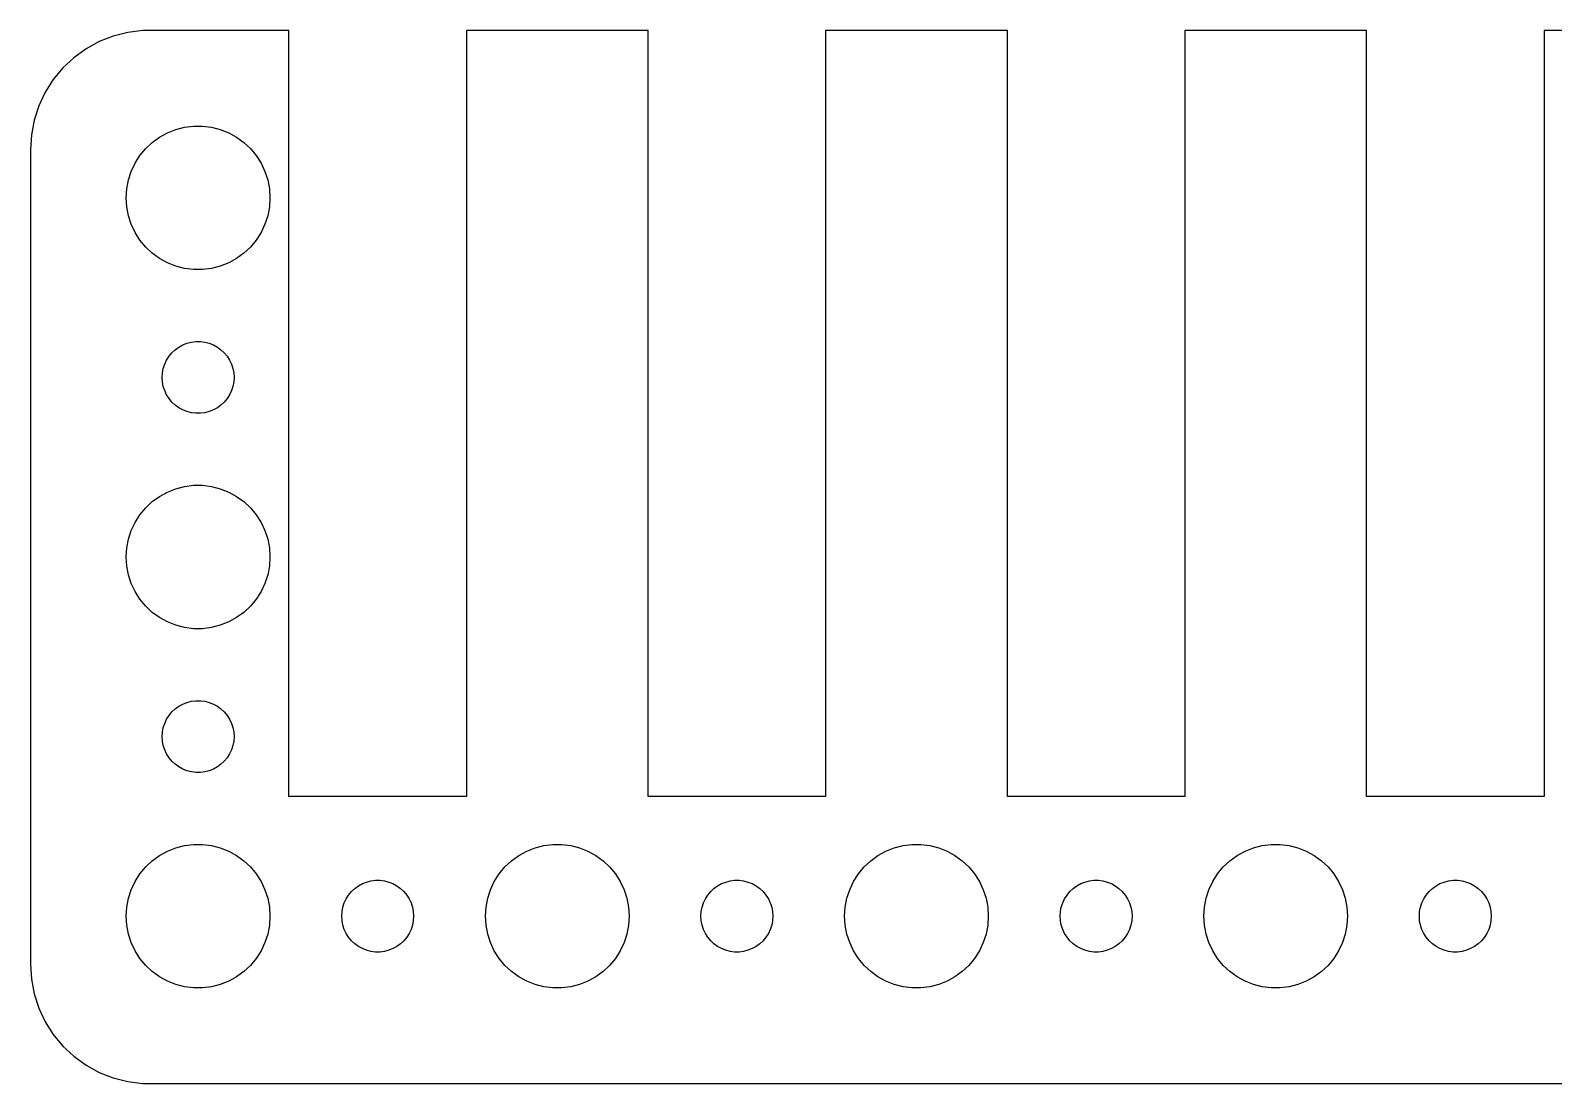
# Model space of a CAD drawing. Header units: metres. Extents: x -67 to 67, y 32 to 130.
# Drawn here: x -67 to -3.4, y 86 to 130 of the extents above; entities that cross this region are included whole.
import ezdxf

# ---------------------------------------------------------------- set-up
doc = ezdxf.new("R2010")
doc.units = ezdxf.units.M

msp = doc.modelspace()

# ---------------------------------------------------------------- linework, layer by layer
for p, q in [((-63.5451, 129.755), (-64.1289, 129.524)), ((-62.9369, 129.911), (-63.5451, 129.755)), ((-62.3139, 129.99), (-62.9369, 129.911)), ((-56.2062, 129.99), (-62.3139, 129.99)), ((-56.2062, 98), (-56.2062, 129.99)), ((-41.2062, 129.99), (-48.7938, 129.99)), ((-48.7938, 129.99), (-48.7938, 98)), ((-41.2062, 98), (-41.2062, 129.99)), ((-26.2062, 129.99), (-33.7938, 129.99)), ((-33.7938, 129.99), (-33.7938, 98)), ((-26.2062, 98), (-26.2062, 129.99)), ((-11.2062, 129.99), (-18.7938, 129.99)), ((-18.7938, 129.99), (-18.7938, 98)), ((-11.2062, 98), (-11.2062, 129.99)), ((3.79382, 129.99), (-3.79382, 129.99)), ((-3.79382, 129.99), (-3.79382, 98)), ((-64.6791, 129.222), (-65.1871, 128.853)), ((-64.1289, 129.524), (-64.6791, 129.222)), ((-65.1871, 128.853), (-65.6448, 128.423)), ((-66.0451, 127.939), (-66.3815, 127.409)), ((-65.6448, 128.423), (-66.0451, 127.939)), ((-66.3815, 127.409), (-66.6489, 126.841)), ((-66.6489, 126.841), (-66.8429, 126.243)), ((-66.8429, 126.243), (-66.9606, 125.627)), ((-60.927, 125.853), (-60.5621, 125.947)), ((-60.5621, 125.947), (-60.1884, 125.994)), ((-60.1884, 125.994), (-59.8116, 125.994)), ((-59.8116, 125.994), (-59.4379, 125.947)), ((-59.4379, 125.947), (-59.0729, 125.853)), ((-66.9606, 125.627), (-67, 125)), ((-62.1869, 125.054), (-61.9123, 125.312)), ((-61.9123, 125.312), (-61.6075, 125.533)), ((-61.6075, 125.533), (-61.2773, 125.714)), ((-61.2773, 125.714), (-60.927, 125.853)), ((-59.0729, 125.853), (-58.7227, 125.714)), ((-58.7227, 125.714), (-58.3925, 125.533)), ((-58.3925, 125.533), (-58.0877, 125.312)), ((-58.0877, 125.312), (-57.8131, 125.054)), ((-67, 125), (-67, 91)), ((-62.6289, 124.445), (-62.427, 124.763)), ((-62.427, 124.763), (-62.1869, 125.054)), ((-57.8131, 125.054), (-57.5729, 124.763)), ((-57.5729, 124.763), (-57.3711, 124.445)), ((-62.9057, 123.746), (-62.7893, 124.104)), ((-62.7893, 124.104), (-62.6289, 124.445)), ((-57.3711, 124.445), (-57.2107, 124.104)), ((-57.2107, 124.104), (-57.0942, 123.746)), ((-62.9763, 123.376), (-62.9057, 123.746)), ((-57.0942, 123.746), (-57.0237, 123.376)), ((-63, 123), (-62.9763, 123.376)), ((-62.9763, 122.624), (-63, 123)), ((-57.0237, 123.376), (-57, 123)), ((-57, 123), (-57.0237, 122.624)), ((-62.9057, 122.254), (-62.9763, 122.624)), ((-62.7893, 121.896), (-62.9057, 122.254)), ((-57.0942, 122.254), (-57.2107, 121.896)), ((-57.0237, 122.624), (-57.0942, 122.254)), ((-62.6289, 121.555), (-62.7893, 121.896)), ((-62.427, 121.237), (-62.6289, 121.555)), ((-57.3711, 121.555), (-57.5729, 121.237)), ((-57.2107, 121.896), (-57.3711, 121.555)), ((-62.1869, 120.946), (-62.427, 121.237)), ((-61.9123, 120.688), (-62.1869, 120.946)), ((-57.8131, 120.946), (-58.0877, 120.688)), ((-57.5729, 121.237), (-57.8131, 120.946)), ((-61.6075, 120.467), (-61.9123, 120.688)), ((-61.2773, 120.286), (-61.6075, 120.467)), ((-60.927, 120.147), (-61.2773, 120.286)), ((-58.7227, 120.286), (-59.0729, 120.147)), ((-58.3925, 120.467), (-58.7227, 120.286)), ((-58.0877, 120.688), (-58.3925, 120.467)), ((-60.5621, 120.053), (-60.927, 120.147)), ((-60.1884, 120.006), (-60.5621, 120.053)), ((-59.8116, 120.006), (-60.1884, 120.006)), ((-59.4379, 120.053), (-59.8116, 120.006)), ((-59.0729, 120.147), (-59.4379, 120.053)), ((-61.2135, 116.382), (-61.0934, 116.527)), ((-61.0934, 116.527), (-60.9561, 116.656)), ((-60.9561, 116.656), (-60.8037, 116.766)), ((-60.8037, 116.766), (-60.6387, 116.857)), ((-60.6387, 116.857), (-60.4635, 116.927)), ((-60.4635, 116.927), (-60.2811, 116.973)), ((-60.2811, 116.973), (-60.0942, 116.997)), ((-60.0942, 116.997), (-59.9058, 116.997)), ((-59.9058, 116.997), (-59.7189, 116.973)), ((-59.7189, 116.973), (-59.5365, 116.927)), ((-59.5365, 116.927), (-59.3613, 116.857)), ((-59.3613, 116.857), (-59.1963, 116.766)), ((-59.1963, 116.766), (-59.0439, 116.656)), ((-59.0439, 116.656), (-58.9065, 116.527)), ((-58.9065, 116.527), (-58.7865, 116.382)), ((-61.4882, 115.688), (-61.4529, 115.873)), ((-61.4529, 115.873), (-61.3947, 116.052)), ((-61.3947, 116.052), (-61.3145, 116.223)), ((-61.3145, 116.223), (-61.2135, 116.382)), ((-58.7865, 116.382), (-58.6855, 116.223)), ((-58.6855, 116.223), (-58.6053, 116.052)), ((-58.6053, 116.052), (-58.5471, 115.873)), ((-58.5471, 115.873), (-58.5118, 115.688)), ((-61.5, 115.5), (-61.4882, 115.688)), ((-61.4882, 115.312), (-61.5, 115.5)), ((-61.4529, 115.127), (-61.4882, 115.312)), ((-61.3947, 114.948), (-61.4529, 115.127)), ((-58.5471, 115.127), (-58.6053, 114.948)), ((-58.5118, 115.312), (-58.5471, 115.127)), ((-58.5118, 115.688), (-58.5, 115.5)), ((-58.5, 115.5), (-58.5118, 115.312)), ((-61.3145, 114.777), (-61.3947, 114.948)), ((-61.2135, 114.618), (-61.3145, 114.777)), ((-61.0934, 114.473), (-61.2135, 114.618)), ((-58.7865, 114.618), (-58.9065, 114.473)), ((-58.6855, 114.777), (-58.7865, 114.618)), ((-58.6053, 114.948), (-58.6855, 114.777)), ((-60.9561, 114.344), (-61.0934, 114.473)), ((-60.8037, 114.234), (-60.9561, 114.344)), ((-60.6387, 114.143), (-60.8037, 114.234)), ((-60.4635, 114.073), (-60.6387, 114.143)), ((-60.2811, 114.027), (-60.4635, 114.073)), ((-60.0942, 114.003), (-60.2811, 114.027)), ((-59.9058, 114.003), (-60.0942, 114.003)), ((-59.7189, 114.027), (-59.9058, 114.003)), ((-59.5365, 114.073), (-59.7189, 114.027)), ((-59.3613, 114.143), (-59.5365, 114.073)), ((-59.1963, 114.234), (-59.3613, 114.143)), ((-59.0439, 114.344), (-59.1963, 114.234)), ((-58.9065, 114.473), (-59.0439, 114.344)), ((-61.6075, 110.533), (-61.2773, 110.714)), ((-61.2773, 110.714), (-60.927, 110.853)), ((-60.927, 110.853), (-60.5621, 110.947)), ((-60.5621, 110.947), (-60.1884, 110.994)), ((-60.1884, 110.994), (-59.8116, 110.994)), ((-59.8116, 110.994), (-59.4379, 110.947)), ((-59.4379, 110.947), (-59.0729, 110.853)), ((-59.0729, 110.853), (-58.7227, 110.714)), ((-58.7227, 110.714), (-58.3925, 110.533)), ((-62.427, 109.763), (-62.1869, 110.054)), ((-62.1869, 110.054), (-61.9123, 110.312)), ((-61.9123, 110.312), (-61.6075, 110.533)), ((-58.3925, 110.533), (-58.0877, 110.312)), ((-58.0877, 110.312), (-57.8131, 110.054)), ((-57.8131, 110.054), (-57.5729, 109.763)), ((-62.7893, 109.104), (-62.6289, 109.445)), ((-62.6289, 109.445), (-62.427, 109.763)), ((-57.5729, 109.763), (-57.3711, 109.445)), ((-57.3711, 109.445), (-57.2107, 109.104)), ((-62.9057, 108.746), (-62.7893, 109.104)), ((-57.2107, 109.104), (-57.0942, 108.746)), ((-63, 108), (-62.9763, 108.376)), ((-62.9763, 108.376), (-62.9057, 108.746)), ((-57.0942, 108.746), (-57.0237, 108.376)), ((-57.0237, 108.376), (-57, 108)), ((-62.9763, 107.624), (-63, 108)), ((-62.9057, 107.254), (-62.9763, 107.624)), ((-57.0237, 107.624), (-57.0942, 107.254)), ((-57, 108), (-57.0237, 107.624)), ((-62.7893, 106.896), (-62.9057, 107.254)), ((-62.6289, 106.555), (-62.7893, 106.896)), ((-57.2107, 106.896), (-57.3711, 106.555)), ((-57.0942, 107.254), (-57.2107, 106.896)), ((-62.427, 106.237), (-62.6289, 106.555)), ((-62.1869, 105.946), (-62.427, 106.237)), ((-57.5729, 106.237), (-57.8131, 105.946)), ((-57.3711, 106.555), (-57.5729, 106.237)), ((-61.9123, 105.688), (-62.1869, 105.946)), ((-61.6075, 105.467), (-61.9123, 105.688)), ((-58.0877, 105.688), (-58.3925, 105.467)), ((-57.8131, 105.946), (-58.0877, 105.688)), ((-61.2773, 105.286), (-61.6075, 105.467)), ((-60.927, 105.147), (-61.2773, 105.286)), ((-60.5621, 105.053), (-60.927, 105.147)), ((-60.1884, 105.006), (-60.5621, 105.053)), ((-59.8116, 105.006), (-60.1884, 105.006)), ((-59.4379, 105.053), (-59.8116, 105.006)), ((-59.0729, 105.147), (-59.4379, 105.053)), ((-58.7227, 105.286), (-59.0729, 105.147)), ((-58.3925, 105.467), (-58.7227, 105.286)), ((-60.9561, 101.656), (-60.8037, 101.766)), ((-60.8037, 101.766), (-60.6387, 101.857)), ((-60.6387, 101.857), (-60.4635, 101.927)), ((-60.4635, 101.927), (-60.2811, 101.973)), ((-60.2811, 101.973), (-60.0942, 101.997)), ((-60.0942, 101.997), (-59.9058, 101.997)), ((-59.9058, 101.997), (-59.7189, 101.973)), ((-59.7189, 101.973), (-59.5365, 101.927)), ((-59.5365, 101.927), (-59.3613, 101.857)), ((-59.3613, 101.857), (-59.1963, 101.766)), ((-59.1963, 101.766), (-59.0439, 101.656)), ((-61.3947, 101.052), (-61.3145, 101.223)), ((-61.3145, 101.223), (-61.2135, 101.382)), ((-61.2135, 101.382), (-61.0934, 101.527)), ((-61.0934, 101.527), (-60.9561, 101.656)), ((-59.0439, 101.656), (-58.9065, 101.527)), ((-58.9065, 101.527), (-58.7865, 101.382)), ((-58.7865, 101.382), (-58.6855, 101.223)), ((-58.6855, 101.223), (-58.6053, 101.052)), ((-61.5, 100.5), (-61.4882, 100.688)), ((-61.4882, 100.312), (-61.5, 100.5)), ((-61.4882, 100.688), (-61.4529, 100.873)), ((-61.4529, 100.873), (-61.3947, 101.052)), ((-58.6053, 101.052), (-58.5471, 100.873)), ((-58.5471, 100.873), (-58.5118, 100.688)), ((-58.5118, 100.688), (-58.5, 100.5)), ((-58.5, 100.5), (-58.5118, 100.312)), ((-61.4529, 100.127), (-61.4882, 100.312)), ((-61.3947, 99.9478), (-61.4529, 100.127)), ((-61.3145, 99.7774), (-61.3947, 99.9478)), ((-58.6053, 99.9478), (-58.6855, 99.7774)), ((-58.5471, 100.127), (-58.6053, 99.9478)), ((-58.5118, 100.312), (-58.5471, 100.127)), ((-61.2135, 99.6183), (-61.3145, 99.7774)), ((-61.0934, 99.4732), (-61.2135, 99.6183)), ((-60.9561, 99.3442), (-61.0934, 99.4732)), ((-60.8037, 99.2335), (-60.9561, 99.3442)), ((-60.6387, 99.1428), (-60.8037, 99.2335)), ((-59.1963, 99.2335), (-59.3613, 99.1428)), ((-59.0439, 99.3442), (-59.1963, 99.2335)), ((-58.9065, 99.4732), (-59.0439, 99.3442)), ((-58.7865, 99.6183), (-58.9065, 99.4732)), ((-58.6855, 99.7774), (-58.7865, 99.6183)), ((-60.4635, 99.0734), (-60.6387, 99.1428)), ((-60.2811, 99.0266), (-60.4635, 99.0734)), ((-60.0942, 99.003), (-60.2811, 99.0266)), ((-59.9058, 99.003), (-60.0942, 99.003)), ((-59.7189, 99.0266), (-59.9058, 99.003)), ((-59.5365, 99.0734), (-59.7189, 99.0266)), ((-59.3613, 99.1428), (-59.5365, 99.0734)), ((-48.7938, 98), (-56.2062, 98)), ((-33.7938, 98), (-41.2062, 98)), ((-18.7938, 98), (-26.2062, 98)), ((-3.79382, 98), (-11.2062, 98)), ((-61.9123, 95.3116), (-61.6075, 95.533)), ((-61.6075, 95.533), (-61.2773, 95.7145)), ((-61.2773, 95.7145), (-60.927, 95.8532)), ((-60.927, 95.8532), (-60.5621, 95.9469)), ((-60.5621, 95.9469), (-60.1884, 95.9941)), ((-60.1884, 95.9941), (-59.8116, 95.9941)), ((-59.8116, 95.9941), (-59.4379, 95.9469)), ((-59.4379, 95.9469), (-59.0729, 95.8532)), ((-59.0729, 95.8532), (-58.7227, 95.7145)), ((-58.7227, 95.7145), (-58.3925, 95.533)), ((-58.3925, 95.533), (-58.0877, 95.3116)), ((-46.9123, 95.3116), (-46.6075, 95.533)), ((-46.6075, 95.533), (-46.2773, 95.7145)), ((-46.2773, 95.7145), (-45.927, 95.8532)), ((-45.927, 95.8532), (-45.5621, 95.9469)), ((-45.5621, 95.9469), (-45.1884, 95.9941)), ((-45.1884, 95.9941), (-44.8116, 95.9941)), ((-44.8116, 95.9941), (-44.4379, 95.9469)), ((-44.4379, 95.9469), (-44.0729, 95.8532)), ((-44.0729, 95.8532), (-43.7227, 95.7145)), ((-43.7227, 95.7145), (-43.3925, 95.533)), ((-43.3925, 95.533), (-43.0877, 95.3116)), ((-31.9123, 95.3116), (-31.6075, 95.533)), ((-31.6075, 95.533), (-31.2773, 95.7145)), ((-31.2773, 95.7145), (-30.927, 95.8532)), ((-30.927, 95.8532), (-30.5621, 95.9469)), ((-30.5621, 95.9469), (-30.1884, 95.9941)), ((-30.1884, 95.9941), (-29.8116, 95.9941)), ((-29.8116, 95.9941), (-29.4379, 95.9469)), ((-29.4379, 95.9469), (-29.0729, 95.8532)), ((-29.0729, 95.8532), (-28.7227, 95.7145)), ((-28.7227, 95.7145), (-28.3925, 95.533)), ((-28.3925, 95.533), (-28.0877, 95.3116)), ((-16.9123, 95.3116), (-16.6075, 95.533)), ((-16.6075, 95.533), (-16.2773, 95.7145)), ((-16.2773, 95.7145), (-15.927, 95.8532)), ((-15.927, 95.8532), (-15.5621, 95.9469)), ((-15.5621, 95.9469), (-15.1884, 95.9941)), ((-15.1884, 95.9941), (-14.8116, 95.9941)), ((-14.8116, 95.9941), (-14.4379, 95.9469)), ((-14.4379, 95.9469), (-14.0729, 95.8532)), ((-14.0729, 95.8532), (-13.7227, 95.7145)), ((-13.7227, 95.7145), (-13.3925, 95.533)), ((-13.3925, 95.533), (-13.0877, 95.3116)), ((-62.427, 94.7634), (-62.1869, 95.0536)), ((-62.1869, 95.0536), (-61.9123, 95.3116)), ((-58.0877, 95.3116), (-57.8131, 95.0536)), ((-57.8131, 95.0536), (-57.5729, 94.7634)), ((-47.427, 94.7634), (-47.1869, 95.0536)), ((-47.1869, 95.0536), (-46.9123, 95.3116)), ((-43.0877, 95.3116), (-42.8131, 95.0536)), ((-42.8131, 95.0536), (-42.5729, 94.7634)), ((-32.427, 94.7634), (-32.1869, 95.0536)), ((-32.1869, 95.0536), (-31.9123, 95.3116)), ((-28.0877, 95.3116), (-27.8131, 95.0536)), ((-27.8131, 95.0536), (-27.5729, 94.7634)), ((-17.427, 94.7634), (-17.1869, 95.0536)), ((-17.1869, 95.0536), (-16.9123, 95.3116)), ((-13.0877, 95.3116), (-12.8131, 95.0536)), ((-12.8131, 95.0536), (-12.5729, 94.7634)), ((-62.7893, 94.1044), (-62.6289, 94.4453)), ((-62.6289, 94.4453), (-62.427, 94.7634)), ((-57.5729, 94.7634), (-57.3711, 94.4453)), ((-57.3711, 94.4453), (-57.2107, 94.1044)), ((-53.5934, 94.0268), (-53.4561, 94.1558)), ((-53.4561, 94.1558), (-53.3037, 94.2665)), ((-53.3037, 94.2665), (-53.1387, 94.3573)), ((-53.1387, 94.3573), (-52.9635, 94.4266)), ((-52.9635, 94.4266), (-52.7811, 94.4734)), ((-52.7811, 94.4734), (-52.5942, 94.4971)), ((-52.5942, 94.4971), (-52.4058, 94.4971)), ((-52.4058, 94.4971), (-52.2189, 94.4734)), ((-52.2189, 94.4734), (-52.0365, 94.4266)), ((-52.0365, 94.4266), (-51.8613, 94.3573)), ((-51.8613, 94.3573), (-51.6963, 94.2665)), ((-51.6963, 94.2665), (-51.5439, 94.1558)), ((-51.5439, 94.1558), (-51.4065, 94.0268)), ((-47.7893, 94.1044), (-47.6289, 94.4453)), ((-47.6289, 94.4453), (-47.427, 94.7634)), ((-42.5729, 94.7634), (-42.3711, 94.4453)), ((-42.3711, 94.4453), (-42.2107, 94.1044)), ((-38.5934, 94.0268), (-38.4561, 94.1558)), ((-38.4561, 94.1558), (-38.3037, 94.2665)), ((-38.3037, 94.2665), (-38.1387, 94.3573)), ((-38.1387, 94.3573), (-37.9635, 94.4266)), ((-37.9635, 94.4266), (-37.7811, 94.4734)), ((-37.7811, 94.4734), (-37.5942, 94.4971)), ((-37.5942, 94.4971), (-37.4058, 94.4971)), ((-37.4058, 94.4971), (-37.2189, 94.4734)), ((-37.2189, 94.4734), (-37.0365, 94.4266)), ((-37.0365, 94.4266), (-36.8613, 94.3573)), ((-36.8613, 94.3573), (-36.6963, 94.2665)), ((-36.6963, 94.2665), (-36.5439, 94.1558)), ((-36.5439, 94.1558), (-36.4065, 94.0268)), ((-32.7893, 94.1044), (-32.6289, 94.4453)), ((-32.6289, 94.4453), (-32.427, 94.7634)), ((-27.5729, 94.7634), (-27.3711, 94.4453)), ((-27.3711, 94.4453), (-27.2107, 94.1044)), ((-23.5934, 94.0268), (-23.4561, 94.1558)), ((-23.4561, 94.1558), (-23.3037, 94.2665)), ((-23.3037, 94.2665), (-23.1387, 94.3573)), ((-23.1387, 94.3573), (-22.9635, 94.4266)), ((-22.9635, 94.4266), (-22.7811, 94.4734)), ((-22.7811, 94.4734), (-22.5942, 94.4971)), ((-22.5942, 94.4971), (-22.4058, 94.4971)), ((-22.4058, 94.4971), (-22.2189, 94.4734)), ((-22.2189, 94.4734), (-22.0365, 94.4266)), ((-22.0365, 94.4266), (-21.8613, 94.3573)), ((-21.8613, 94.3573), (-21.6963, 94.2665)), ((-21.6963, 94.2665), (-21.5439, 94.1558)), ((-21.5439, 94.1558), (-21.4065, 94.0268)), ((-17.7893, 94.1044), (-17.6289, 94.4453)), ((-17.6289, 94.4453), (-17.427, 94.7634)), ((-12.5729, 94.7634), (-12.3711, 94.4453)), ((-12.3711, 94.4453), (-12.2107, 94.1044)), ((-8.59344, 94.0268), (-8.45613, 94.1558)), ((-8.45613, 94.1558), (-8.30373, 94.2665)), ((-8.30373, 94.2665), (-8.13866, 94.3573)), ((-8.13866, 94.3573), (-7.96352, 94.4266)), ((-7.96352, 94.4266), (-7.78107, 94.4734)), ((-7.78107, 94.4734), (-7.59418, 94.4971)), ((-7.59418, 94.4971), (-7.40581, 94.4971)), ((-7.40581, 94.4971), (-7.21892, 94.4734)), ((-7.21892, 94.4734), (-7.03647, 94.4266)), ((-7.03647, 94.4266), (-6.86133, 94.3573)), ((-6.86133, 94.3573), (-6.69626, 94.2665)), ((-6.69626, 94.2665), (-6.54385, 94.1558)), ((-6.54385, 94.1558), (-6.40654, 94.0268)), ((-62.9763, 93.376), (-62.9057, 93.7461)), ((-62.9057, 93.7461), (-62.7893, 94.1044)), ((-57.2107, 94.1044), (-57.0942, 93.7461)), ((-57.0942, 93.7461), (-57.0237, 93.376)), ((-53.9529, 93.373), (-53.8947, 93.5522)), ((-53.8947, 93.5522), (-53.8145, 93.7226)), ((-53.8145, 93.7226), (-53.7135, 93.8817)), ((-53.7135, 93.8817), (-53.5934, 94.0268)), ((-51.4065, 94.0268), (-51.2865, 93.8817)), ((-51.2865, 93.8817), (-51.1855, 93.7226)), ((-51.1855, 93.7226), (-51.1053, 93.5522)), ((-51.1053, 93.5522), (-51.0471, 93.373)), ((-47.9763, 93.376), (-47.9057, 93.7461)), ((-47.9057, 93.7461), (-47.7893, 94.1044)), ((-42.2107, 94.1044), (-42.0942, 93.7461)), ((-42.0942, 93.7461), (-42.0237, 93.376)), ((-38.9529, 93.373), (-38.8947, 93.5522)), ((-38.8947, 93.5522), (-38.8145, 93.7226)), ((-38.8145, 93.7226), (-38.7135, 93.8817)), ((-38.7135, 93.8817), (-38.5934, 94.0268)), ((-36.4065, 94.0268), (-36.2865, 93.8817)), ((-36.2865, 93.8817), (-36.1855, 93.7226)), ((-36.1855, 93.7226), (-36.1053, 93.5522)), ((-36.1053, 93.5522), (-36.0471, 93.373)), ((-32.9763, 93.376), (-32.9057, 93.7461)), ((-32.9057, 93.7461), (-32.7893, 94.1044)), ((-27.2107, 94.1044), (-27.0942, 93.7461)), ((-27.0942, 93.7461), (-27.0237, 93.376)), ((-23.9529, 93.373), (-23.8947, 93.5522)), ((-23.8947, 93.5522), (-23.8145, 93.7226)), ((-23.8145, 93.7226), (-23.7135, 93.8817)), ((-23.7135, 93.8817), (-23.5934, 94.0268)), ((-21.4065, 94.0268), (-21.2865, 93.8817)), ((-21.2865, 93.8817), (-21.1855, 93.7226)), ((-21.1855, 93.7226), (-21.1053, 93.5522)), ((-21.1053, 93.5522), (-21.0471, 93.373)), ((-17.9763, 93.376), (-17.9057, 93.7461)), ((-17.9057, 93.7461), (-17.7893, 94.1044)), ((-12.2107, 94.1044), (-12.0942, 93.7461)), ((-12.0942, 93.7461), (-12.0237, 93.376)), ((-8.95287, 93.373), (-8.89465, 93.5522)), ((-8.89465, 93.5522), (-8.81445, 93.7226)), ((-8.81445, 93.7226), (-8.71352, 93.8817)), ((-8.71352, 93.8817), (-8.59344, 94.0268)), ((-6.40654, 94.0268), (-6.28647, 93.8817)), ((-6.28647, 93.8817), (-6.18553, 93.7226)), ((-6.18553, 93.7226), (-6.10533, 93.5522)), ((-6.10533, 93.5522), (-6.04712, 93.373)), ((-63, 93), (-62.9763, 93.376)), ((-62.9763, 92.624), (-63, 93)), ((-57.0237, 93.376), (-57, 93)), ((-57, 93), (-57.0237, 92.624)), ((-54, 93), (-53.9882, 93.188)), ((-53.9882, 92.812), (-54, 93)), ((-53.9882, 93.188), (-53.9529, 93.373)), ((-51.0471, 93.373), (-51.0118, 93.188)), ((-51.0118, 93.188), (-51, 93)), ((-51, 93), (-51.0118, 92.812)), ((-48, 93), (-47.9763, 93.376)), ((-47.9763, 92.624), (-48, 93)), ((-42.0237, 93.376), (-42, 93)), ((-42, 93), (-42.0237, 92.624)), ((-39, 93), (-38.9882, 93.188)), ((-38.9882, 92.812), (-39, 93)), ((-38.9882, 93.188), (-38.9529, 93.373)), ((-36.0471, 93.373), (-36.0118, 93.188)), ((-36.0118, 93.188), (-36, 93)), ((-36, 93), (-36.0118, 92.812)), ((-33, 93), (-32.9763, 93.376)), ((-32.9763, 92.624), (-33, 93)), ((-27.0237, 93.376), (-27, 93)), ((-27, 93), (-27.0237, 92.624)), ((-24, 93), (-23.9882, 93.188)), ((-23.9882, 92.812), (-24, 93)), ((-23.9882, 93.188), (-23.9529, 93.373)), ((-21.0471, 93.373), (-21.0118, 93.188)), ((-21.0118, 93.188), (-21, 93)), ((-21, 93), (-21.0118, 92.812)), ((-18, 93), (-17.9763, 93.376)), ((-17.9763, 92.624), (-18, 93)), ((-12.0237, 93.376), (-12, 93)), ((-12, 93), (-12.0237, 92.624)), ((-9, 93), (-8.98816, 93.188)), ((-8.98816, 92.812), (-9, 93)), ((-8.98816, 93.188), (-8.95287, 93.373)), ((-6.04712, 93.373), (-6.01183, 93.188)), ((-6.01183, 93.188), (-6, 93)), ((-6, 93), (-6.01183, 92.812)), ((-62.9057, 92.2539), (-62.9763, 92.624)), ((-62.7893, 91.8956), (-62.9057, 92.2539)), ((-57.0942, 92.2539), (-57.2107, 91.8956)), ((-57.0237, 92.624), (-57.0942, 92.2539)), ((-53.9529, 92.627), (-53.9882, 92.812)), ((-53.8947, 92.4478), (-53.9529, 92.627)), ((-53.8145, 92.2774), (-53.8947, 92.4478)), ((-53.7135, 92.1183), (-53.8145, 92.2774)), ((-51.1855, 92.2774), (-51.2865, 92.1183)), ((-51.1053, 92.4478), (-51.1855, 92.2774)), ((-51.0471, 92.627), (-51.1053, 92.4478)), ((-51.0118, 92.812), (-51.0471, 92.627)), ((-47.9057, 92.2539), (-47.9763, 92.624)), ((-47.7893, 91.8956), (-47.9057, 92.2539)), ((-42.0942, 92.2539), (-42.2107, 91.8956)), ((-42.0237, 92.624), (-42.0942, 92.2539)), ((-38.9529, 92.627), (-38.9882, 92.812)), ((-38.8947, 92.4478), (-38.9529, 92.627)), ((-38.8145, 92.2774), (-38.8947, 92.4478)), ((-38.7135, 92.1183), (-38.8145, 92.2774)), ((-36.1855, 92.2774), (-36.2865, 92.1183)), ((-36.1053, 92.4478), (-36.1855, 92.2774)), ((-36.0471, 92.627), (-36.1053, 92.4478)), ((-36.0118, 92.812), (-36.0471, 92.627)), ((-32.9057, 92.2539), (-32.9763, 92.624)), ((-32.7893, 91.8956), (-32.9057, 92.2539)), ((-27.0942, 92.2539), (-27.2107, 91.8956)), ((-27.0237, 92.624), (-27.0942, 92.2539)), ((-23.9529, 92.627), (-23.9882, 92.812)), ((-23.8947, 92.4478), (-23.9529, 92.627)), ((-23.8145, 92.2774), (-23.8947, 92.4478)), ((-23.7135, 92.1183), (-23.8145, 92.2774)), ((-21.1855, 92.2774), (-21.2865, 92.1183)), ((-21.1053, 92.4478), (-21.1855, 92.2774)), ((-21.0471, 92.627), (-21.1053, 92.4478)), ((-21.0118, 92.812), (-21.0471, 92.627)), ((-17.9057, 92.2539), (-17.9763, 92.624)), ((-17.7893, 91.8956), (-17.9057, 92.2539)), ((-12.0942, 92.2539), (-12.2107, 91.8956)), ((-12.0237, 92.624), (-12.0942, 92.2539)), ((-8.95287, 92.627), (-8.98816, 92.812)), ((-8.89465, 92.4478), (-8.95287, 92.627)), ((-8.81445, 92.2774), (-8.89465, 92.4478)), ((-8.71352, 92.1183), (-8.81445, 92.2774)), ((-6.18553, 92.2774), (-6.28647, 92.1183)), ((-6.10533, 92.4478), (-6.18553, 92.2774)), ((-6.04712, 92.627), (-6.10533, 92.4478)), ((-6.01183, 92.812), (-6.04712, 92.627)), ((-62.6289, 91.5547), (-62.7893, 91.8956)), ((-57.2107, 91.8956), (-57.3711, 91.5547)), ((-53.5934, 91.9732), (-53.7135, 92.1183)), ((-53.4561, 91.8442), (-53.5934, 91.9732)), ((-53.3037, 91.7335), (-53.4561, 91.8442)), ((-53.1387, 91.6428), (-53.3037, 91.7335)), ((-52.9635, 91.5734), (-53.1387, 91.6428)), ((-51.8613, 91.6428), (-52.0365, 91.5734)), ((-51.6963, 91.7335), (-51.8613, 91.6428)), ((-51.5439, 91.8442), (-51.6963, 91.7335)), ((-51.4065, 91.9732), (-51.5439, 91.8442)), ((-51.2865, 92.1183), (-51.4065, 91.9732)), ((-47.6289, 91.5547), (-47.7893, 91.8956)), ((-42.2107, 91.8956), (-42.3711, 91.5547)), ((-38.5934, 91.9732), (-38.7135, 92.1183)), ((-38.4561, 91.8442), (-38.5934, 91.9732)), ((-38.3037, 91.7335), (-38.4561, 91.8442)), ((-38.1387, 91.6428), (-38.3037, 91.7335)), ((-37.9635, 91.5734), (-38.1387, 91.6428)), ((-36.8613, 91.6428), (-37.0365, 91.5734)), ((-36.6963, 91.7335), (-36.8613, 91.6428)), ((-36.5439, 91.8442), (-36.6963, 91.7335)), ((-36.4065, 91.9732), (-36.5439, 91.8442)), ((-36.2865, 92.1183), (-36.4065, 91.9732)), ((-32.6289, 91.5547), (-32.7893, 91.8956)), ((-27.2107, 91.8956), (-27.3711, 91.5547)), ((-23.5934, 91.9732), (-23.7135, 92.1183)), ((-23.4561, 91.8442), (-23.5934, 91.9732)), ((-23.3037, 91.7335), (-23.4561, 91.8442)), ((-23.1387, 91.6428), (-23.3037, 91.7335)), ((-22.9635, 91.5734), (-23.1387, 91.6428)), ((-21.8613, 91.6428), (-22.0365, 91.5734)), ((-21.6963, 91.7335), (-21.8613, 91.6428)), ((-21.5439, 91.8442), (-21.6963, 91.7335)), ((-21.4065, 91.9732), (-21.5439, 91.8442)), ((-21.2865, 92.1183), (-21.4065, 91.9732)), ((-17.6289, 91.5547), (-17.7893, 91.8956)), ((-12.2107, 91.8956), (-12.3711, 91.5547)), ((-8.59344, 91.9732), (-8.71352, 92.1183)), ((-8.45613, 91.8442), (-8.59344, 91.9732)), ((-8.30373, 91.7335), (-8.45613, 91.8442)), ((-8.13866, 91.6428), (-8.30373, 91.7335)), ((-7.96352, 91.5734), (-8.13866, 91.6428)), ((-6.86133, 91.6428), (-7.03647, 91.5734)), ((-6.69626, 91.7335), (-6.86133, 91.6428)), ((-6.54385, 91.8442), (-6.69626, 91.7335)), ((-6.40654, 91.9732), (-6.54385, 91.8442)), ((-6.28647, 92.1183), (-6.40654, 91.9732)), ((-67, 91), (-66.9606, 90.3733)), ((-62.427, 91.2366), (-62.6289, 91.5547)), ((-62.1869, 90.9464), (-62.427, 91.2366)), ((-57.5729, 91.2366), (-57.8131, 90.9464)), ((-57.3711, 91.5547), (-57.5729, 91.2366)), ((-52.7811, 91.5266), (-52.9635, 91.5734)), ((-52.5942, 91.503), (-52.7811, 91.5266)), ((-52.4058, 91.503), (-52.5942, 91.503)), ((-52.2189, 91.5266), (-52.4058, 91.503)), ((-52.0365, 91.5734), (-52.2189, 91.5266)), ((-47.427, 91.2366), (-47.6289, 91.5547)), ((-47.1869, 90.9464), (-47.427, 91.2366)), ((-42.5729, 91.2366), (-42.8131, 90.9464)), ((-42.3711, 91.5547), (-42.5729, 91.2366)), ((-37.7811, 91.5266), (-37.9635, 91.5734)), ((-37.5942, 91.503), (-37.7811, 91.5266)), ((-37.4058, 91.503), (-37.5942, 91.503)), ((-37.2189, 91.5266), (-37.4058, 91.503)), ((-37.0365, 91.5734), (-37.2189, 91.5266)), ((-32.427, 91.2366), (-32.6289, 91.5547)), ((-32.1869, 90.9464), (-32.427, 91.2366)), ((-27.5729, 91.2366), (-27.8131, 90.9464)), ((-27.3711, 91.5547), (-27.5729, 91.2366)), ((-22.7811, 91.5266), (-22.9635, 91.5734)), ((-22.5942, 91.503), (-22.7811, 91.5266)), ((-22.4058, 91.503), (-22.5942, 91.503)), ((-22.2189, 91.5266), (-22.4058, 91.503)), ((-22.0365, 91.5734), (-22.2189, 91.5266)), ((-17.427, 91.2366), (-17.6289, 91.5547)), ((-17.1869, 90.9464), (-17.427, 91.2366)), ((-12.5729, 91.2366), (-12.8131, 90.9464)), ((-12.3711, 91.5547), (-12.5729, 91.2366)), ((-7.78107, 91.5266), (-7.96352, 91.5734)), ((-7.59418, 91.503), (-7.78107, 91.5266)), ((-7.40581, 91.503), (-7.59418, 91.503)), ((-7.21892, 91.5266), (-7.40581, 91.503)), ((-7.03647, 91.5734), (-7.21892, 91.5266)), ((-66.9606, 90.3733), (-66.8429, 89.7566)), ((-61.9123, 90.6885), (-62.1869, 90.9464)), ((-61.6075, 90.467), (-61.9123, 90.6885)), ((-61.2773, 90.2855), (-61.6075, 90.467)), ((-58.3925, 90.467), (-58.7227, 90.2855)), ((-58.0877, 90.6885), (-58.3925, 90.467)), ((-57.8131, 90.9464), (-58.0877, 90.6885)), ((-46.9123, 90.6885), (-47.1869, 90.9464)), ((-46.6075, 90.467), (-46.9123, 90.6885)), ((-46.2773, 90.2855), (-46.6075, 90.467)), ((-43.3925, 90.467), (-43.7227, 90.2855)), ((-43.0877, 90.6885), (-43.3925, 90.467)), ((-42.8131, 90.9464), (-43.0877, 90.6885)), ((-31.9123, 90.6885), (-32.1869, 90.9464)), ((-31.6075, 90.467), (-31.9123, 90.6885)), ((-31.2773, 90.2855), (-31.6075, 90.467)), ((-28.3925, 90.467), (-28.7227, 90.2855)), ((-28.0877, 90.6885), (-28.3925, 90.467)), ((-27.8131, 90.9464), (-28.0877, 90.6885)), ((-16.9123, 90.6885), (-17.1869, 90.9464)), ((-16.6075, 90.467), (-16.9123, 90.6885)), ((-16.2773, 90.2855), (-16.6075, 90.467)), ((-13.3925, 90.467), (-13.7227, 90.2855)), ((-13.0877, 90.6885), (-13.3925, 90.467)), ((-12.8131, 90.9464), (-13.0877, 90.6885)), ((-66.8429, 89.7566), (-66.6489, 89.1594)), ((-60.927, 90.1468), (-61.2773, 90.2855)), ((-60.5621, 90.0531), (-60.927, 90.1468)), ((-60.1884, 90.0059), (-60.5621, 90.0531)), ((-59.8116, 90.0059), (-60.1884, 90.0059)), ((-59.4379, 90.0531), (-59.8116, 90.0059)), ((-59.0729, 90.1468), (-59.4379, 90.0531)), ((-58.7227, 90.2855), (-59.0729, 90.1468)), ((-45.927, 90.1468), (-46.2773, 90.2855)), ((-45.5621, 90.0531), (-45.927, 90.1468)), ((-45.1884, 90.0059), (-45.5621, 90.0531)), ((-44.8116, 90.0059), (-45.1884, 90.0059)), ((-44.4379, 90.0531), (-44.8116, 90.0059)), ((-44.0729, 90.1468), (-44.4379, 90.0531)), ((-43.7227, 90.2855), (-44.0729, 90.1468)), ((-30.927, 90.1468), (-31.2773, 90.2855)), ((-30.5621, 90.0531), (-30.927, 90.1468)), ((-30.1884, 90.0059), (-30.5621, 90.0531)), ((-29.8116, 90.0059), (-30.1884, 90.0059)), ((-29.4379, 90.0531), (-29.8116, 90.0059)), ((-29.0729, 90.1468), (-29.4379, 90.0531)), ((-28.7227, 90.2855), (-29.0729, 90.1468)), ((-15.927, 90.1468), (-16.2773, 90.2855)), ((-15.5621, 90.0531), (-15.927, 90.1468)), ((-15.1884, 90.0059), (-15.5621, 90.0531)), ((-14.8116, 90.0059), (-15.1884, 90.0059)), ((-14.4379, 90.0531), (-14.8116, 90.0059)), ((-14.0729, 90.1468), (-14.4379, 90.0531)), ((-13.7227, 90.2855), (-14.0729, 90.1468)), ((-66.6489, 89.1594), (-66.3815, 88.5912)), ((-66.3815, 88.5912), (-66.0451, 88.0611)), ((-66.0451, 88.0611), (-65.6448, 87.5773)), ((-65.6448, 87.5773), (-65.1871, 87.1474)), ((-65.1871, 87.1474), (-64.6791, 86.7784)), ((-64.6791, 86.7784), (-64.1289, 86.4759)), ((-64.1289, 86.4759), (-63.5451, 86.2447)), ((-63.5451, 86.2447), (-62.9369, 86.0886)), ((-62.9369, 86.0886), (-62.3139, 86.0099)), ((-62.3139, 86.0099), (62.3139, 86.0099))]:
    msp.add_line(p, q)

doc.saveas('drawing.dxf')
